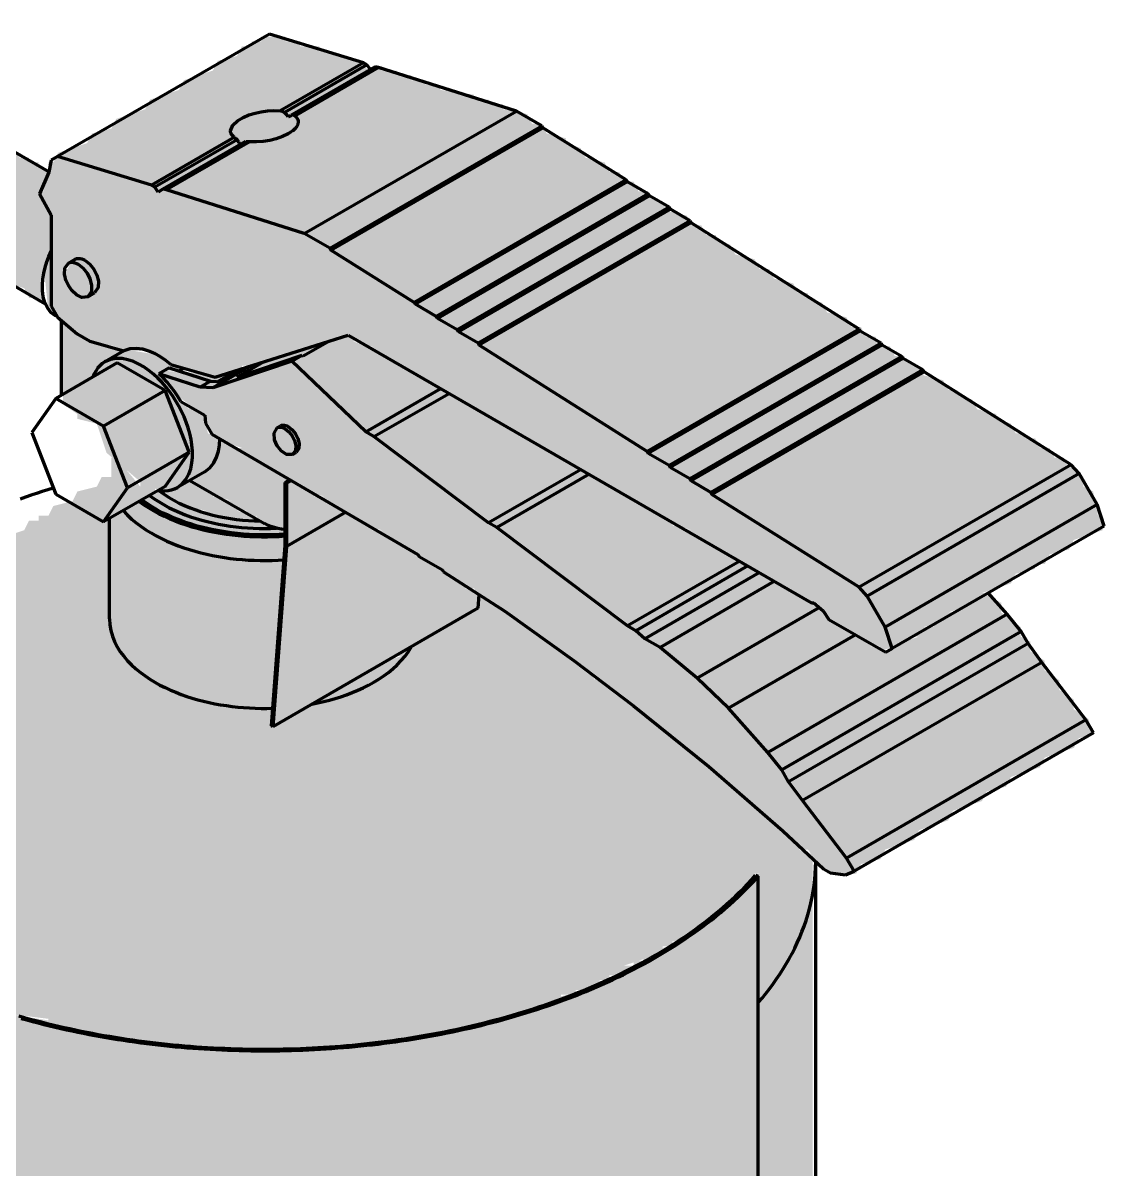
# Model space of a CAD drawing. Header units: millimetres. Extents: x 0 to 420, y 0 to 297.
# Drawn here: x 222.62 to 244.97, y 224.38 to 248.07 of the extents above; entities that cross this region are included whole.
import ezdxf

# ---------------------------------------------------------------- set-up
doc = ezdxf.new("R2010")
doc.units = ezdxf.units.MM
doc.layers.add('01-VISIBLE', color=7, linetype='CONTINUOUS', lineweight=70)
doc.layers.add('13-GRAFICA', color=30, linetype='CONTINUOUS', lineweight=18)

msp = doc.modelspace()

# ---------------------------------------------------------------- hatches: boundary and pattern name
at = {"layer": '13-GRAFICA', "true_color": 0xd6d9de}
h = msp.add_hatch(color=7, dxfattribs=at)
h.dxf.hatch_style = 1
h.paths.add_polyline_path([(212.843, 239.688), (212.843, 247.488), (212.943, 247.488), (212.943, 247.888), (213.043, 247.888), (213.243, 248.488), (213.343, 248.488), (213.743, 248.988), (213.943, 248.988), (213.943, 249.088), (214.143, 249.088), (214.143, 249.188), (214.343, 249.188), (214.343, 249.288), (215.543, 249.288), (215.543, 249.188), (216.143, 249.088), (216.143, 248.988), (216.343, 248.988), (216.443, 248.788), (217.043, 248.588), (217.143, 248.388), (217.743, 248.188), (217.843, 247.988), (218.443, 247.788), (218.543, 247.588), (218.943, 247.488), (219.043, 247.288), (219.643, 247.088), (219.743, 246.888), (220.343, 246.688), (220.443, 246.488), (220.843, 246.388), (220.943, 246.188), (221.543, 245.988), (221.643, 245.788), (222.243, 245.588), (222.343, 245.388), (222.543, 245.388), (222.543, 245.288), (222.743, 245.288), (222.743, 245.188), (222.943, 245.188), (222.943, 245.088), (223.143, 244.988), (222.943, 244.488), (223.043, 244.488), (223.043, 244.288), (223.143, 244.288), (223.143, 244.088), (223.243, 244.088), (223.243, 243.388), (223.143, 243.388), (223.143, 243.088), (223.043, 243.088), (223.043, 242.288), (222.943, 242.288), (222.943, 242.388), (222.743, 242.388), (222.643, 242.588), (222.043, 242.788), (221.943, 242.988), (221.543, 243.088), (221.443, 243.288), (220.843, 243.488), (220.743, 243.688), (220.143, 243.888), (220.043, 244.088), (219.443, 244.288), (219.343, 244.488), (218.943, 244.588), (218.843, 244.788), (218.243, 244.988), (218.143, 245.188), (217.543, 245.388), (217.443, 245.588), (217.043, 245.688), (216.943, 245.888), (216.343, 246.088), (216.243, 246.288), (216.043, 246.288), (216.043, 246.388), (215.843, 246.388), (215.843, 246.488), (215.643, 246.488), (215.543, 246.688), (215.243, 246.788), (215.243, 239.788), (215.143, 239.788), (215.143, 239.588), (215.043, 239.588), (214.943, 239.388), (214.743, 239.388), (214.743, 239.288), (214.443, 239.288), (214.443, 239.188), (213.643, 239.188), (213.643, 239.288), (213.143, 239.388), (213.143, 239.488)])
at = {"layer": '13-GRAFICA', "true_color": 0xb21820}
h = msp.add_hatch(color=7, dxfattribs=at)
h.dxf.hatch_style = 1
h.paths.add_polyline_path([(225.343, 241.188), (225.343, 241.288), (224.943, 241.288), (224.943, 241.388), (224.843, 241.388), (224.843, 241.288), (224.543, 241.288), (224.543, 241.388), (224.143, 241.454), (224.143, 242.988), (224.143, 245.813), (224.443, 245.888), (224.543, 246.088), (225.143, 246.288), (225.243, 246.488), (225.843, 246.688), (225.943, 246.888), (226.543, 247.088), (226.643, 247.288), (227.043, 247.388), (227.143, 247.588), (227.343, 247.588), (227.343, 247.688), (227.543, 247.688), (227.543, 247.788), (228.043, 247.788), (228.043, 247.688), (228.343, 247.688), (228.343, 247.588), (228.743, 247.588), (228.743, 247.488), (229.643, 247.288), (229.743, 247.088), (230.043, 247.188), (230.043, 247.088), (230.343, 247.088), (230.343, 246.988), (230.643, 246.988), (230.643, 246.888), (230.943, 246.888), (230.943, 246.788), (231.243, 246.788), (231.243, 246.688), (231.943, 246.588), (231.943, 246.488), (232.243, 246.488), (232.243, 246.388), (232.543, 246.388), (232.543, 246.288), (233.043, 246.188), (233.143, 245.988), (233.343, 245.988), (233.443, 245.788), (233.843, 245.688), (233.843, 245.588), (234.143, 245.488), (234.243, 245.288), (234.643, 245.188), (234.743, 244.988), (234.943, 244.988), (235.043, 244.788), (235.243, 244.788), (235.343, 244.588), (235.543, 244.588), (235.543, 244.488), (235.843, 244.388), (235.943, 244.188), (236.343, 244.088), (236.443, 243.888), (236.643, 243.888), (236.743, 243.688), (236.943, 243.688), (236.943, 243.588), (237.243, 243.488), (237.343, 243.288), (237.743, 243.188), (237.843, 242.988), (238.043, 242.988), (238.143, 242.788), (238.543, 242.688), (238.643, 242.488), (238.843, 242.488), (238.843, 242.388), (239.143, 242.288), (239.243, 242.088), (239.643, 241.988), (239.743, 241.788), (239.943, 241.788), (240.043, 241.588), (240.243, 241.588), (240.343, 241.388), (240.543, 241.388), (240.643, 241.188), (240.843, 241.188), (240.843, 241.088), (241.143, 240.988), (241.243, 240.788), (241.643, 240.688), (241.743, 240.488), (241.943, 240.488), (241.943, 240.388), (242.243, 240.288), (242.343, 240.088), (242.743, 239.988), (242.743, 239.888), (243.043, 239.788), (243.143, 239.588), (243.343, 239.588), (243.343, 239.488), (243.543, 239.488), (243.643, 239.288), (243.843, 239.288), (243.943, 239.088), (244.143, 239.088), (244.143, 238.988), (244.543, 238.688), (244.543, 238.488), (244.743, 238.388), (244.843, 237.888), (244.943, 237.888), (244.943, 237.588), (244.343, 237.388), (244.243, 237.188), (243.843, 237.088), (243.743, 236.888), (243.543, 236.888), (243.543, 236.788), (243.143, 236.688), (243.043, 236.488), (242.443, 236.288), (242.343, 236.088), (241.743, 235.888), (241.643, 235.688), (241.243, 235.588), (241.143, 235.388), (240.943, 235.388), (240.943, 235.288), (240.343, 235.088), (240.343, 235.188), (239.943, 235.288), (239.843, 235.488), (239.243, 235.688), (239.243, 235.888), (239.143, 235.888), (239.043, 236.088), (238.443, 236.288), (238.343, 236.488), (237.943, 236.588), (237.843, 236.788), (237.243, 236.988), (237.143, 237.188), (236.543, 237.388), (236.443, 237.588), (235.843, 237.788), (235.743, 237.988), (235.343, 238.088), (235.243, 238.288), (234.643, 238.488), (234.543, 238.688), (233.943, 238.888), (233.843, 239.088), (233.443, 239.188), (233.343, 239.388), (232.743, 239.588), (232.643, 239.788), (232.043, 239.988), (231.943, 240.188), (231.343, 240.388), (231.243, 240.588), (230.843, 240.688), (230.743, 240.888), (230.143, 241.088), (230.043, 241.288), (229.843, 241.288), (229.843, 241.388), (229.643, 241.388), (229.643, 241.488), (229.443, 241.488), (229.443, 241.588), (229.043, 241.588), (229.043, 241.488), (228.743, 241.488), (228.743, 241.388), (228.443, 241.388), (228.443, 241.288), (228.143, 241.288), (228.143, 241.188), (227.843, 241.188), (227.843, 241.088), (227.543, 241.088), (227.543, 240.988), (227.143, 240.988), (227.143, 240.888), (226.843, 240.888), (226.843, 240.788), (226.243, 240.788), (226.243, 240.888), (225.943, 240.888), (225.943, 240.988), (225.643, 240.988), (225.643, 241.088)])
h = msp.add_hatch(color=7, dxfattribs=at)
h.dxf.hatch_style = 1
h.paths.add_polyline_path([(223.943, 245.588), (224.043, 245.788), (224.143, 245.813), (224.143, 242.988), (224.043, 242.988), (223.943, 243.188), (223.643, 243.188), (223.643, 243.088), (223.443, 242.988), (223.443, 245.421)])
h = msp.add_hatch(color=7, dxfattribs=at)
h.dxf.hatch_style = 1
h.paths.add_polyline_path([(223.243, 242.088), (223.243, 244.088), (223.143, 244.088), (223.143, 244.288), (223.043, 244.288), (223.043, 244.488), (222.943, 244.488), (222.943, 244.588), (223.043, 244.588), (223.043, 244.888), (223.143, 244.888), (223.143, 245.188), (223.243, 245.188), (223.343, 245.388), (223.443, 245.421), (223.443, 242.988), (223.443, 242.788), (223.443, 241.928)])
at = {"layer": '13-GRAFICA', "true_color": 0xcba23e}
h = msp.add_hatch(color=7, dxfattribs=at)
h.dxf.hatch_style = 1
h.paths.add_polyline_path([(223.043, 243.088), (223.143, 243.088), (223.143, 243.388), (223.243, 243.388), (223.243, 242.088), (223.143, 242.088)])
at = {"layer": '13-GRAFICA', "true_color": 0xd6d9de}
h = msp.add_hatch(color=7, dxfattribs=at)
h.dxf.hatch_style = 1
h.paths.add_polyline_path([(223.743, 242.488), (223.543, 242.588), (223.443, 242.988), (223.543, 242.988), (223.643, 243.188), (223.943, 243.188), (223.943, 243.088), (224.143, 242.988), (224.143, 242.488), (224.043, 242.488), (224.043, 242.388), (223.743, 242.388)])
at = {"layer": '13-GRAFICA', "true_color": 0xb21820}
h = msp.add_hatch(color=7, dxfattribs=at)
h.dxf.hatch_style = 1
h.paths.add_polyline_path([(223.943, 241.488), (223.943, 241.588), (223.743, 241.588), (223.743, 241.688), (223.443, 241.928), (223.443, 242.788), (223.543, 242.788), (223.543, 242.588), (223.643, 242.588), (223.743, 242.388), (224.043, 242.388), (224.143, 242.988), (224.143, 241.454)])
at = {"layer": '13-GRAFICA', "true_color": 0xcba23e}
h = msp.add_hatch(color=7, dxfattribs=at)
h.dxf.hatch_style = 1
h.paths.add_polyline_path([(223.443, 241.888), (223.543, 241.888), (223.543, 241.788), (223.643, 241.788), (223.743, 241.588), (223.943, 241.588), (223.943, 241.488), (224.243, 241.488), (224.243, 241.388), (224.543, 241.388), (224.543, 241.288), (224.843, 241.288), (224.843, 241.388), (224.943, 241.388), (224.943, 241.288), (225.543, 241.188), (225.643, 240.988), (225.943, 240.988), (225.943, 240.888), (225.443, 240.888), (225.443, 240.788), (225.643, 240.688), (225.643, 240.488), (225.743, 240.488), (226.043, 240.088), (226.343, 239.988), (226.443, 239.588), (226.743, 239.488), (226.743, 239.388), (226.943, 239.388), (226.943, 239.288), (227.143, 239.288), (227.243, 239.088), (227.643, 238.988), (227.743, 238.788), (228.143, 238.688), (228.143, 238.588), (228.043, 238.588), (228.043, 237.588), (227.543, 237.688), (227.443, 237.888), (227.243, 237.888), (227.243, 237.988), (227.043, 237.988), (226.943, 238.188), (226.343, 238.388), (226.243, 238.588), (225.943, 238.588), (225.943, 238.488), (225.743, 238.488), (225.743, 238.388), (225.043, 238.488), (225.043, 238.588), (224.343, 239.188), (224.143, 239.788), (223.743, 239.888), (223.743, 239.988), (223.443, 240.188)])
at = {"layer": '13-GRAFICA', "true_color": 0xb21820}
h = msp.add_hatch(color=7, dxfattribs=at)
h.dxf.hatch_style = 1
h.paths.add_polyline_path([(228.443, 241.288), (228.443, 241.388), (228.743, 241.388), (228.743, 241.488), (229.043, 241.488), (229.043, 241.588), (229.443, 241.588), (229.443, 241.488), (230.043, 241.288), (230.143, 241.088), (230.743, 240.888), (230.843, 240.688), (231.243, 240.588), (231.343, 240.388), (231.943, 240.188), (232.043, 239.988), (232.643, 239.788), (232.743, 239.588), (233.343, 239.388), (233.443, 239.188), (233.843, 239.088), (233.943, 238.888), (234.543, 238.688), (234.643, 238.488), (235.243, 238.288), (235.343, 238.088), (235.743, 237.988), (235.843, 237.788), (236.043, 237.788), (236.043, 237.688), (236.443, 237.588), (236.543, 237.388), (237.143, 237.188), (237.243, 236.988), (237.843, 236.788), (237.943, 236.588), (238.343, 236.488), (238.443, 236.288), (239.043, 236.088), (239.043, 235.988), (239.243, 235.888), (239.243, 235.688), (239.843, 235.488), (239.943, 235.288), (240.143, 235.288), (240.143, 235.188), (240.343, 235.188), (240.343, 235.088), (240.543, 235.088), (240.543, 235.188), (241.143, 235.388), (241.243, 235.588), (241.443, 235.588), (241.443, 235.688), (241.643, 235.688), (241.743, 235.888), (241.943, 235.888), (241.943, 235.988), (242.343, 236.088), (242.443, 236.288), (242.643, 236.288), (242.643, 236.188), (242.843, 236.088), (242.843, 235.888), (243.243, 235.588), (243.243, 235.388), (243.443, 235.288), (243.443, 235.088), (243.743, 234.888), (243.743, 234.688), (244.043, 234.488), (244.043, 234.288), (244.343, 234.088), (244.343, 233.888), (244.643, 233.688), (244.743, 233.388), (244.443, 233.288), (244.343, 233.088), (243.743, 232.888), (243.643, 232.688), (243.043, 232.488), (242.943, 232.288), (242.543, 232.188), (242.443, 231.988), (241.843, 231.788), (241.743, 231.588), (241.143, 231.388), (241.043, 231.188), (240.443, 230.988), (240.343, 230.788), (239.943, 230.688), (239.843, 230.488), (239.243, 230.488), (239.243, 230.588), (239.143, 230.588), (238.843, 230.988), (238.643, 230.988), (237.843, 231.888), (237.643, 231.888), (237.143, 232.488), (236.943, 232.488), (236.543, 232.988), (236.343, 232.988), (236.043, 233.388), (235.843, 233.388), (235.543, 233.788), (235.343, 233.788), (235.043, 234.188), (234.843, 234.188), (234.643, 234.488), (234.443, 234.488), (234.443, 234.588), (234.343, 234.588), (234.243, 234.788), (234.043, 234.788), (233.843, 235.088), (233.643, 235.088), (233.543, 235.288), (233.343, 235.288), (233.143, 235.588), (232.943, 235.588), (232.843, 235.788), (232.643, 235.788), (232.543, 235.988), (232.343, 235.988), (232.243, 236.188), (232.043, 236.188), (231.943, 236.388), (231.743, 236.388), (231.643, 236.588), (231.443, 236.588), (231.343, 236.788), (231.143, 236.788), (231.143, 236.888), (230.843, 236.988), (230.743, 237.188), (230.143, 237.388), (230.043, 237.588), (229.643, 237.688), (229.543, 237.888), (228.943, 238.088), (228.843, 238.288), (228.443, 238.388), (228.343, 238.588), (228.343, 239.188), (228.343, 241.288)])
h = msp.add_hatch(color=7, dxfattribs=at)
h.dxf.hatch_style = 1
h.paths.add_polyline_path([(227.843, 241.188), (228.143, 241.188), (228.143, 241.288), (228.343, 241.288), (228.343, 239.188), (228.243, 239.688), (228.043, 239.688), (228.043, 239.788), (227.843, 239.688), (227.843, 241.088)])
h = msp.add_hatch(color=7, dxfattribs=at)
h.dxf.hatch_style = 1
h.paths.add_polyline_path([(227.143, 239.288), (226.543, 239.488), (226.443, 239.788), (226.343, 239.788), (226.343, 239.988), (226.043, 240.088), (226.043, 240.188), (225.643, 240.488), (225.643, 240.688), (225.543, 240.688), (225.443, 240.888), (226.843, 240.788), (226.843, 240.888), (227.543, 240.988), (227.543, 241.088), (227.843, 241.088), (227.843, 239.688), (227.843, 239.288), (227.843, 238.763), (227.743, 238.788), (227.643, 238.988), (227.243, 239.088)])
at = {"layer": '13-GRAFICA', "true_color": 0xd6d9de}
h = msp.add_hatch(color=7, dxfattribs=at)
h.dxf.hatch_style = 1
h.paths.add_polyline_path([(227.943, 239.188), (227.943, 239.288), (227.843, 239.288), (227.843, 239.688), (228.043, 239.788), (228.043, 239.688), (228.243, 239.688), (228.343, 239.188)])
at = {"layer": '13-GRAFICA', "true_color": 0xffffff}
h = msp.add_hatch(color=7, dxfattribs=at)
h.dxf.hatch_style = 1
h.paths.add_polyline_path([(216.143, 185.588), (216.143, 233.088), (216.243, 233.088), (216.243, 234.488), (216.343, 234.488), (216.343, 234.688), (216.443, 234.688), (216.443, 234.888), (216.543, 234.888), (216.543, 235.088), (216.643, 235.088), (216.643, 235.288), (216.743, 235.288), (216.743, 235.488), (216.843, 235.488), (217.043, 236.088), (217.143, 236.088), (218.343, 237.388), (218.543, 237.388), (218.543, 237.488), (218.843, 237.588), (218.943, 237.788), (219.343, 237.888), (219.443, 238.088), (219.643, 238.088), (219.743, 238.288), (219.943, 238.288), (219.943, 238.388), (220.143, 238.388), (220.143, 238.488), (220.343, 238.488), (220.343, 238.588), (220.543, 238.588), (220.543, 238.688), (221.143, 238.788), (221.143, 238.888), (221.643, 238.988), (221.643, 239.088), (222.143, 239.188), (222.143, 239.288), (222.443, 239.288), (222.443, 237.488), (222.043, 237.388), (221.943, 237.188), (221.543, 237.088), (221.443, 236.888), (221.043, 236.788), (220.943, 236.588), (220.543, 236.488), (220.443, 236.288), (220.043, 236.188), (219.943, 235.988), (219.543, 235.888), (219.443, 235.688), (219.243, 235.688), (219.243, 235.588), (219.043, 235.588), (218.943, 235.388), (218.543, 235.288), (218.443, 235.088), (218.043, 234.988), (218.043, 234.888), (217.943, 234.888), (217.743, 234.588), (217.543, 234.588), (217.443, 234.288), (217.043, 233.988), (216.943, 233.488), (216.843, 233.488), (216.843, 233.188), (216.743, 233.188), (216.743, 232.888), (216.643, 232.888), (216.543, 231.888), (216.643, 231.888), (216.643, 231.588), (216.743, 231.588), (216.743, 231.388), (216.943, 231.288), (216.943, 231.088), (217.343, 230.788), (217.343, 230.588), (217.743, 230.288), (217.743, 230.088), (217.843, 230.088), (217.943, 229.888), (218.143, 229.888), (218.343, 229.588), (218.543, 229.588), (218.643, 229.388), (218.843, 229.388), (218.843, 229.288), (218.943, 229.288), (219.043, 229.088), (219.243, 229.088), (219.443, 228.788), (219.643, 228.788), (219.643, 228.688), (219.843, 228.688), (219.843, 228.588), (220.143, 228.588), (220.143, 228.488), (220.343, 228.488), (220.343, 228.388), (220.543, 228.388), (220.543, 228.288), (220.743, 228.288), (220.743, 228.188), (220.943, 228.188), (220.943, 228.088), (221.243, 228.088), (221.243, 227.988), (221.443, 227.988), (221.443, 227.888), (221.643, 227.888), (221.643, 227.788), (222.043, 227.788), (222.043, 227.688), (222.343, 227.688), (222.343, 227.588), (223.543, 227.388), (223.543, 227.288), (223.843, 227.288), (223.843, 227.188), (225.343, 227.088), (225.343, 226.988), (226.243, 226.988), (226.243, 226.888), (229.143, 226.888), (229.143, 226.988), (229.943, 226.988), (229.943, 227.088), (230.543, 227.088), (230.543, 227.188), (231.843, 227.288), (231.843, 227.388), (232.243, 227.388), (232.243, 227.488), (232.543, 227.488), (232.543, 227.588), (232.843, 227.588), (232.843, 227.688), (233.143, 227.688), (233.143, 227.788), (233.443, 227.788), (233.443, 227.888), (234.343, 228.088), (234.343, 228.188), (234.943, 228.388), (235.043, 228.588), (235.243, 228.588), (235.243, 228.688), (235.443, 228.688), (235.443, 228.788), (235.643, 228.788), (235.643, 228.888), (236.243, 229.088), (236.543, 229.488), (236.743, 229.488), (237.243, 230.088), (237.443, 230.088), (237.443, 230.188), (237.843, 230.488), (237.843, 183.088), (237.743, 183.088), (237.343, 182.588), (237.143, 182.588), (236.643, 181.988), (236.443, 181.988), (236.243, 181.688), (236.043, 181.688), (236.043, 181.588), (235.843, 181.588), (235.843, 181.488), (235.643, 181.488), (235.643, 181.388), (235.043, 181.188), (234.943, 180.988), (234.743, 180.988), (234.743, 180.888), (234.543, 180.888), (234.543, 180.788), (234.343, 180.788), (234.343, 180.688), (234.043, 180.688), (234.043, 180.588), (233.743, 180.588), (233.743, 180.488), (233.443, 180.488), (233.443, 180.388), (233.143, 180.388), (233.143, 180.288), (232.743, 180.288), (232.743, 180.188), (232.443, 180.188), (232.443, 180.088), (232.143, 180.088), (232.143, 179.988), (231.743, 179.988), (231.743, 179.888), (231.143, 179.888), (231.143, 179.788), (230.543, 179.788), (230.543, 179.688), (229.843, 179.688), (229.843, 179.588), (226.343, 179.488), (226.343, 179.588), (225.443, 179.588), (225.443, 179.688), (223.943, 179.788), (223.943, 179.888), (223.143, 179.988), (223.143, 180.088), (222.843, 180.088), (222.843, 180.188), (221.643, 180.388), (221.643, 180.488), (221.443, 180.488), (221.443, 180.588), (221.243, 180.588), (221.243, 180.688), (220.943, 180.688), (220.943, 180.788), (220.743, 180.788), (220.743, 180.888), (220.543, 180.888), (220.543, 180.988), (220.343, 180.988), (220.343, 181.088), (220.143, 181.088), (220.143, 181.188), (219.943, 181.188), (219.943, 181.288), (219.443, 181.388), (219.243, 181.688), (219.043, 181.688), (219.043, 181.788), (218.743, 181.888), (218.543, 182.188), (218.343, 182.188), (218.143, 182.488), (217.943, 182.488), (217.943, 182.588), (217.643, 182.788), (217.643, 182.988), (217.243, 183.288), (217.243, 183.488), (216.843, 183.788), (216.843, 183.988), (216.643, 184.088), (216.643, 184.388), (216.543, 184.388), (216.543, 184.688), (216.443, 184.688), (216.443, 184.988), (216.343, 184.988), (216.343, 185.288), (216.243, 185.288), (216.243, 185.588)])
at = {"layer": '13-GRAFICA', "true_color": 0xb21820}
h = msp.add_hatch(color=7, dxfattribs=at)
h.dxf.hatch_style = 1
h.paths.add_polyline_path([(228.143, 238.588), (228.143, 238.688), (227.843, 238.763), (227.843, 239.288), (227.943, 239.288), (227.943, 239.188), (228.343, 239.188), (228.343, 238.588)])
h = msp.add_hatch(color=7, dxfattribs=at)
h.dxf.hatch_style = 1
h.paths.add_polyline_path([(222.043, 172.288), (222.443, 172.288), (222.443, 172.188), (223.343, 171.988), (223.343, 179.488), (223.243, 179.488), (223.243, 179.588), (222.543, 179.688), (222.543, 179.788), (222.243, 179.788), (222.243, 179.888), (221.943, 179.888), (221.943, 179.988), (221.243, 180.088), (221.243, 180.188), (221.043, 180.188), (221.043, 180.288), (220.843, 180.288), (220.843, 180.388), (220.643, 180.388), (220.643, 180.488), (220.443, 180.488), (220.443, 180.588), (220.243, 180.588), (220.243, 180.688), (220.043, 180.688), (220.043, 180.788), (219.543, 180.888), (219.543, 180.988), (219.243, 181.088), (219.043, 181.388), (218.843, 181.388), (218.743, 181.588), (218.543, 181.588), (218.443, 181.788), (218.243, 181.788), (218.243, 181.888), (217.543, 182.488), (217.543, 182.688), (216.943, 183.188), (216.943, 179.188), (216.843, 179.188), (216.843, 179.388), (216.743, 179.388), (216.743, 183.788), (216.643, 183.788), (216.643, 184.088), (216.843, 183.988), (216.843, 183.788), (217.243, 183.488), (217.243, 183.288), (217.643, 182.988), (217.643, 182.788), (217.743, 182.788), (217.943, 182.488), (218.143, 182.488), (218.343, 182.188), (218.543, 182.188), (218.743, 181.888), (218.943, 181.888), (219.043, 181.688), (219.243, 181.688), (219.243, 181.588), (219.343, 181.588), (219.443, 181.388), (219.643, 181.388), (219.643, 181.288), (219.943, 181.288), (219.943, 181.188), (220.143, 181.188), (220.143, 181.088), (220.343, 181.088), (220.343, 180.988), (220.543, 180.988), (220.543, 180.888), (220.743, 180.888), (220.743, 180.788), (220.943, 180.788), (220.943, 180.688), (221.243, 180.688), (221.243, 180.588), (221.443, 180.588), (221.443, 180.488), (221.643, 180.488), (221.643, 180.388), (222.843, 180.188), (222.843, 180.088), (223.543, 179.988), (223.543, 179.888), (223.943, 179.888), (223.943, 179.788), (225.443, 179.688), (225.443, 179.588), (226.343, 179.588), (226.343, 179.488), (229.843, 179.588), (229.843, 179.688), (230.543, 179.688), (230.543, 179.788), (231.743, 179.888), (231.743, 179.988), (232.143, 179.988), (232.143, 180.088), (232.443, 180.088), (232.443, 180.188), (232.743, 180.188), (232.743, 180.288), (233.143, 180.288), (233.143, 180.388), (233.443, 180.388), (233.443, 180.488), (234.343, 180.688), (234.343, 180.788), (234.943, 180.988), (235.043, 181.188), (235.243, 181.188), (235.243, 181.288), (235.443, 181.288), (235.443, 181.388), (235.643, 181.388), (235.643, 181.488), (236.243, 181.688), (236.443, 181.988), (236.643, 181.988), (237.143, 182.588), (237.343, 182.588), (237.343, 182.688), (237.843, 183.088), (237.843, 230.488), (237.743, 230.488), (237.443, 230.088), (237.243, 230.088), (236.743, 229.488), (236.543, 229.488), (236.243, 229.088), (236.043, 229.088), (236.043, 228.988), (235.843, 228.988), (235.843, 228.888), (235.643, 228.888), (235.643, 228.788), (235.043, 228.588), (234.943, 228.388), (234.743, 228.388), (234.743, 228.288), (234.543, 228.288), (234.543, 228.188), (234.343, 228.188), (234.343, 228.088), (234.043, 228.088), (234.043, 227.988), (233.743, 227.988), (233.743, 227.888), (233.443, 227.888), (233.443, 227.788), (233.143, 227.788), (233.143, 227.688), (232.843, 227.688), (232.843, 227.588), (232.543, 227.588), (232.543, 227.488), (232.243, 227.488), (232.243, 227.388), (231.843, 227.388), (231.843, 227.288), (230.543, 227.188), (230.543, 227.088), (229.943, 227.088), (229.943, 226.988), (229.143, 226.988), (229.143, 226.888), (226.243, 226.888), (226.243, 226.988), (225.343, 226.988), (225.343, 227.088), (223.843, 227.188), (223.843, 227.288), (223.543, 227.288), (223.543, 227.388), (223.143, 227.388), (223.143, 227.488), (222.343, 227.588), (222.343, 227.688), (222.043, 227.688), (222.043, 227.788), (221.643, 227.788), (221.643, 227.888), (221.443, 227.888), (221.443, 227.988), (221.243, 227.988), (221.243, 228.088), (220.943, 228.088), (220.943, 228.188), (220.743, 228.188), (220.743, 228.288), (220.543, 228.288), (220.543, 228.388), (220.343, 228.388), (220.343, 228.488), (220.143, 228.488), (220.143, 228.588), (219.843, 228.588), (219.843, 228.688), (219.443, 228.788), (219.443, 228.888), (219.343, 228.888), (219.243, 229.088), (219.043, 229.088), (218.843, 229.388), (218.643, 229.388), (218.643, 229.488), (218.343, 229.588), (218.143, 229.888), (217.943, 229.888), (217.943, 229.988), (217.743, 230.088), (217.743, 230.288), (217.343, 230.588), (217.343, 230.788), (217.243, 230.788), (217.243, 230.888), (216.943, 231.088), (216.943, 231.288), (216.743, 231.388), (216.643, 231.888), (216.543, 231.888), (216.543, 232.488), (216.643, 232.488), (216.643, 232.888), (216.743, 232.888), (216.943, 233.788), (217.043, 233.788), (217.043, 233.988), (217.443, 234.288), (217.443, 234.488), (217.743, 234.588), (218.043, 234.988), (218.443, 235.088), (218.543, 235.288), (218.943, 235.388), (219.043, 235.588), (219.443, 235.688), (219.543, 235.888), (219.943, 235.988), (220.043, 236.188), (220.443, 236.288), (220.543, 236.488), (220.943, 236.588), (221.043, 236.788), (221.443, 236.888), (221.543, 237.088), (221.943, 237.188), (222.043, 237.388), (222.643, 237.588), (222.743, 237.788), (222.943, 237.788), (222.943, 237.888), (223.143, 237.888), (223.243, 238.088), (223.643, 238.188), (223.743, 238.388), (224.143, 238.488), (224.243, 238.688), (224.443, 238.688), (224.443, 239.088), (224.543, 239.088), (225.043, 238.488), (225.343, 238.488), (225.343, 238.388), (225.743, 238.288), (225.843, 238.088), (226.143, 238.088), (226.143, 237.988), (226.443, 237.988), (226.443, 237.888), (226.943, 237.888), (226.943, 237.788), (227.543, 237.788), (227.543, 237.688), (228.043, 237.588), (227.743, 233.488), (227.843, 233.488), (227.943, 233.688), (228.343, 233.788), (228.443, 233.988), (229.043, 234.188), (229.143, 234.388), (229.743, 234.588), (229.843, 234.788), (230.443, 234.988), (230.543, 235.188), (230.943, 235.288), (231.043, 235.488), (231.643, 235.688), (231.743, 235.888), (232.043, 235.988), (232.043, 236.188), (232.243, 236.188), (232.343, 235.988), (232.543, 235.988), (232.643, 235.788), (232.843, 235.788), (232.943, 235.588), (233.143, 235.588), (233.343, 235.288), (233.543, 235.288), (233.643, 235.088), (233.843, 235.088), (234.043, 234.788), (234.243, 234.788), (234.443, 234.488), (234.643, 234.488), (234.843, 234.188), (235.043, 234.188), (235.343, 233.788), (235.543, 233.788), (235.843, 233.388), (236.043, 233.388), (236.343, 232.988), (236.543, 232.988), (236.943, 232.488), (237.143, 232.488), (237.643, 231.888), (237.843, 231.888), (238.643, 230.988), (238.943, 230.888), (238.943, 180.788), (238.843, 180.788), (238.843, 180.488), (238.743, 180.488), (238.743, 180.188), (238.643, 180.188), (238.643, 179.888), (238.543, 179.888), (238.443, 179.388), (238.243, 179.288), (238.243, 179.088), (238.043, 178.988), (238.043, 178.788), (237.843, 178.688), (237.843, 178.488), (237.643, 178.388), (237.643, 178.188), (237.443, 178.088), (237.443, 177.888), (237.243, 177.788), (237.243, 177.588), (237.043, 177.488), (237.043, 177.288), (236.843, 177.188), (236.843, 176.988), (236.743, 176.988), (236.643, 176.688), (236.443, 176.588), (236.443, 176.388), (236.343, 176.388), (236.343, 176.188), (236.243, 176.188), (236.243, 175.988), (236.143, 175.988), (236.143, 175.788), (236.043, 175.788), (236.043, 175.588), (235.943, 175.588), (235.943, 175.388), (235.843, 175.388), (235.843, 175.088), (235.743, 175.088), (235.743, 174.888), (235.643, 174.888), (235.443, 174.288), (235.343, 174.288), (235.343, 180.288), (235.043, 180.188), (235.043, 180.088), (234.743, 180.088), (234.743, 179.988), (234.543, 179.988), (234.543, 179.888), (234.343, 179.888), (234.343, 179.788), (234.043, 179.788), (234.043, 179.688), (233.843, 179.688), (233.843, 179.588), (233.643, 179.588), (233.643, 179.488), (233.343, 179.488), (233.343, 179.388), (233.043, 179.388), (233.043, 179.288), (232.643, 179.288), (232.643, 179.188), (232.243, 179.188), (232.243, 179.088), (231.843, 179.088), (231.843, 178.988), (231.443, 178.988), (231.443, 178.888), (230.943, 178.888), (230.943, 178.788), (230.143, 178.788), (230.143, 178.688), (229.343, 178.688), (229.343, 178.588), (225.843, 178.588), (225.843, 178.688), (225.043, 178.688), (225.043, 178.788), (224.243, 178.788), (224.243, 178.888), (224.043, 178.788), (224.043, 172.288), (225.343, 172.188), (225.343, 172.088), (226.143, 172.088), (226.143, 171.988), (229.143, 171.988), (229.143, 172.088), (230.743, 172.188), (230.743, 172.288), (231.343, 172.288), (231.343, 172.388), (232.543, 172.588), (232.543, 172.688), (233.243, 172.788), (233.243, 172.888), (233.543, 172.888), (233.543, 172.988), (233.743, 172.988), (233.743, 173.088), (234.043, 173.088), (234.043, 173.188), (234.243, 173.188), (234.243, 173.288), (234.443, 173.288), (234.443, 173.388), (234.943, 173.488), (234.943, 173.388), (234.743, 173.288), (234.743, 173.088), (234.543, 172.988), (234.543, 172.788), (234.343, 172.688), (234.343, 172.488), (234.243, 172.488), (233.843, 171.988), (233.643, 171.988), (233.543, 171.788), (233.343, 171.788), (233.243, 171.588), (233.043, 171.588), (232.943, 171.388), (232.243, 171.288), (232.243, 171.188), (231.943, 171.188), (231.943, 171.088), (231.543, 171.088), (231.543, 170.988), (230.843, 170.888), (230.843, 170.788), (230.143, 170.688), (230.143, 170.588), (229.443, 170.488), (229.443, 170.388), (228.343, 170.388), (228.343, 170.488), (227.443, 170.488), (227.443, 170.588), (224.543, 170.788), (224.543, 170.888), (223.643, 171.088), (223.643, 171.188), (223.443, 171.188), (223.443, 171.288), (223.143, 171.288), (223.143, 171.388), (222.943, 171.388), (222.943, 171.488), (222.643, 171.488), (222.643, 171.588), (222.443, 171.588), (222.443, 171.688), (221.943, 171.788), (221.443, 172.488), (222.043, 172.388)])
at = {"layer": '13-GRAFICA', "true_color": 0xcba23e}
h = msp.add_hatch(color=7, dxfattribs=at)
h.dxf.hatch_style = 1
h.paths.add_polyline_path([(226.943, 237.788), (226.943, 237.888), (226.443, 237.888), (226.443, 237.988), (225.843, 238.088), (225.843, 238.188), (225.543, 238.288), (225.543, 238.388), (225.743, 238.388), (225.743, 238.488), (225.943, 238.488), (225.943, 238.588), (226.243, 238.588), (226.343, 238.388), (226.543, 238.388), (226.543, 238.288), (226.943, 238.188), (227.043, 237.988), (227.443, 237.888), (227.443, 237.788)])
at = {"layer": '13-GRAFICA', "true_color": 0xc81e2d}
h = msp.add_hatch(color=7, dxfattribs=at)
h.dxf.hatch_style = 1
h.paths.add_polyline_path([(227.743, 233.488), (227.743, 234.088), (227.843, 234.088), (227.843, 235.388), (227.943, 235.388), (227.943, 236.688), (228.043, 236.688), (228.043, 238.588), (228.343, 238.588), (228.443, 238.388), (228.643, 238.388), (228.643, 238.288), (228.843, 238.288), (228.943, 238.088), (229.543, 237.888), (229.643, 237.688), (229.843, 237.688), (229.843, 237.588), (230.043, 237.588), (230.143, 237.388), (230.743, 237.188), (230.843, 236.988), (231.043, 236.988), (231.143, 236.788), (231.343, 236.788), (231.443, 236.588), (231.643, 236.588), (231.743, 236.388), (232.043, 236.288), (232.043, 235.988), (231.943, 235.988), (231.943, 235.888), (231.743, 235.888), (231.643, 235.688), (231.043, 235.488), (230.943, 235.288), (230.543, 235.188), (230.443, 234.988), (230.243, 234.988), (230.243, 234.888), (229.843, 234.788), (229.743, 234.588), (229.143, 234.388), (229.043, 234.188), (228.443, 233.988), (228.343, 233.788), (227.943, 233.688), (227.843, 233.488)])

# ---------------------------------------------------------------- linework, layer by layer
at = {"layer": '01-VISIBLE'}
for p, q in [((223.154, 244.992), (216.328, 248.933)), ((227.716, 247.841), (223.332, 245.31)), ((229.655, 247.247), (227.716, 247.841)), ((229.655, 247.247), (227.936, 246.255)), ((229.727, 247.206), (228.025, 246.223)), ((229.895, 247.164), (228.189, 246.179)), ((229.967, 247.15), (228.241, 246.153)), ((229.727, 247.206), (229.655, 247.247)), ((229.799, 247.108), (229.727, 247.206)), ((229.967, 247.15), (229.895, 247.164)), ((232.817, 246.251), (229.967, 247.15)), ((223.081, 242.262), (215.128, 246.855)), ((228.433, 243.72), (232.817, 246.251)), ((233.343, 245.947), (232.817, 246.251)), ((228.959, 243.416), (233.343, 245.947)), ((228.983, 243.375), (233.367, 245.906)), ((233.367, 245.906), (233.343, 245.947)), ((235.091, 244.827), (233.367, 245.906)), ((226.989, 245.708), (225.271, 244.716)), ((227.045, 245.657), (225.343, 244.674)), ((227.218, 245.618), (225.511, 244.633)), ((227.31, 245.616), (225.583, 244.619)), ((223.2, 245.234), (223.152, 244.986)), ((223.332, 245.31), (223.2, 245.234)), ((225.271, 244.716), (223.332, 245.31)), ((223.152, 244.986), (222.96, 244.543)), ((225.343, 244.674), (225.271, 244.716)), ((235.091, 244.827), (230.707, 242.296)), ((235.115, 244.787), (230.731, 242.256)), ((235.115, 244.787), (235.091, 244.827)), ((235.546, 244.538), (235.115, 244.787)), ((222.96, 244.543), (223.2, 244.1)), ((225.415, 244.577), (225.343, 244.674)), ((225.511, 244.633), (225.415, 244.577)), ((225.583, 244.619), (225.511, 244.633)), ((228.433, 243.72), (225.583, 244.619)), ((235.546, 244.538), (231.162, 242.007)), ((235.57, 244.496), (231.186, 241.965)), ((235.57, 244.496), (235.546, 244.538)), ((235.978, 244.261), (235.57, 244.496)), ((235.978, 244.261), (231.594, 241.73)), ((236.002, 244.22), (235.978, 244.261)), ((223.2, 244.1), (223.2, 242.221)), ((236.002, 244.22), (231.618, 241.689)), ((236.409, 243.984), (236.002, 244.22)), ((236.409, 243.984), (232.025, 241.453)), ((236.433, 243.943), (232.049, 241.412)), ((236.433, 243.943), (236.409, 243.984)), ((239.905, 241.744), (236.433, 243.943)), ((228.959, 243.416), (228.433, 243.72)), ((228.983, 243.375), (228.959, 243.416)), ((230.707, 242.296), (228.983, 243.375)), ((223.556, 243.105), (223.698, 243.187)), ((223.956, 242.413), (224.098, 242.494)), ((223.2, 242.221), (223.332, 241.991)), ((230.731, 242.256), (230.707, 242.296)), ((231.162, 242.007), (230.731, 242.256)), ((223.334, 241.99), (223.289, 242.016)), ((223.332, 241.991), (223.739, 241.647)), ((223.413, 240.379), (223.413, 241.923)), ((231.186, 241.965), (231.162, 242.007)), ((231.594, 241.73), (231.186, 241.965)), ((223.739, 241.647), (224.002, 241.495)), ((231.618, 241.689), (231.594, 241.73)), ((232.025, 241.453), (231.618, 241.689)), ((239.905, 241.744), (235.521, 239.213)), ((239.929, 241.702), (235.545, 239.171)), ((239.929, 241.702), (239.905, 241.744)), ((240.36, 241.453), (239.929, 241.702)), ((224.002, 241.495), (224.703, 241.293)), ((226.589, 240.748), (229.342, 241.619)), ((228.955, 241.497), (228.41, 241.182)), ((229.342, 241.619), (238.921, 236.089)), ((232.049, 241.412), (232.025, 241.453)), ((235.521, 239.213), (232.049, 241.412)), ((240.36, 241.453), (235.976, 238.922)), ((240.384, 241.412), (236, 238.881)), ((240.384, 241.412), (240.36, 241.453)), ((240.79, 241.177), (240.384, 241.412)), ((224.7, 241.293), (224.311, 241.069)), ((227.044, 240.75), (228.386, 241.204)), ((228.174, 241.082), (228.386, 241.204)), ((228.386, 241.204), (228.41, 241.182)), ((240.79, 241.177), (236.406, 238.646)), ((240.814, 241.136), (240.79, 241.177)), ((224.566, 241.045), (223.294, 240.311)), ((225.556, 240.474), (224.566, 241.045)), ((225.637, 240.941), (225.425, 240.819)), ((225.637, 240.941), (226.494, 240.665)), ((225.673, 241.013), (226.589, 240.748)), ((225.94, 240.935), (225.838, 240.876)), ((228.174, 241.082), (226.545, 240.53)), ((227.327, 240.982), (226.545, 240.53)), ((226.669, 240.657), (227.116, 240.915)), ((227.285, 240.968), (226.74, 240.653)), ((227.044, 240.75), (227.59, 241.065)), ((229.706, 239.618), (228.174, 241.082)), ((240.814, 241.136), (236.43, 238.605)), ((241.222, 240.901), (240.814, 241.136)), ((226.282, 240.543), (225.425, 240.819)), ((226.639, 240.658), (227.044, 240.892)), ((226.65, 240.658), (227.07, 240.9)), ((226.659, 240.657), (227.09, 240.907)), ((226.665, 240.657), (227.106, 240.911)), ((241.222, 240.901), (236.838, 238.369)), ((241.246, 240.859), (236.862, 238.328)), ((241.246, 240.859), (241.222, 240.901)), ((244.288, 238.938), (241.246, 240.859)), ((225.556, 240.474), (224.284, 239.739)), ((226.051, 239.198), (225.556, 240.474)), ((226.494, 240.665), (226.282, 240.543)), ((226.545, 240.53), (226.282, 240.543)), ((226.494, 240.665), (226.74, 240.653)), ((229.706, 239.618), (231.257, 240.514)), ((223.294, 240.311), (222.799, 239.606)), ((224.284, 239.739), (223.294, 240.311)), ((225.878, 240.25), (226.378, 239.962)), ((229.874, 239.521), (231.425, 240.416)), ((224.779, 238.463), (224.284, 239.739)), ((226.378, 239.962), (226.389, 239.803)), ((226.389, 239.803), (226.521, 239.575)), ((227.871, 239.704), (227.942, 239.745)), ((222.799, 239.606), (223.294, 238.331)), ((226.521, 239.575), (230.783, 237.087)), ((229.874, 239.521), (229.706, 239.618)), ((232.244, 237.737), (229.874, 239.521)), ((226.051, 239.198), (224.779, 238.463)), ((225.556, 238.494), (226.051, 239.198)), ((228.191, 239.15), (228.262, 239.191)), ((235.545, 239.171), (235.521, 239.213)), ((235.976, 238.922), (235.545, 239.171)), ((226.377, 238.797), (225.811, 238.471)), ((234.155, 238.841), (232.244, 237.737)), ((236, 238.881), (235.976, 238.922)), ((236.406, 238.646), (236, 238.881)), ((244.288, 238.938), (239.904, 236.407)), ((244.455, 238.758), (244.288, 238.938)), ((226.066, 238.618), (227.607, 237.729)), ((228.036, 238.575), (228.135, 238.633)), ((228.036, 238.575), (228.064, 238.559)), ((228.036, 237.269), (228.036, 238.575)), ((228.064, 238.559), (228.163, 238.616)), ((228.064, 238.559), (228.064, 237.251)), ((234.323, 238.743), (232.412, 237.64)), ((236.43, 238.605), (236.406, 238.646)), ((236.838, 238.369), (236.43, 238.605)), ((244.455, 238.758), (240.07, 236.227)), ((244.826, 238.116), (244.455, 238.758)), ((223.294, 238.331), (224.284, 237.759)), ((225.556, 238.494), (224.284, 237.759)), ((224.284, 237.759), (224.779, 238.463)), ((236.862, 238.328), (236.838, 238.369)), ((239.904, 236.407), (236.862, 238.328)), ((244.826, 238.116), (240.442, 235.584)), ((244.969, 237.672), (244.826, 238.116)), ((229.29, 237.959), (228.064, 237.251)), ((224.407, 235.753), (224.407, 237.83)), ((232.412, 237.64), (232.244, 237.737)), ((235.118, 235.608), (232.412, 237.64)), ((244.969, 237.672), (240.585, 235.141)), ((227.753, 233.546), (228.036, 237.269)), ((228.064, 237.251), (227.781, 233.527)), ((230.783, 237.087), (230.807, 237.045)), ((230.807, 237.045), (231.287, 236.768)), ((237.436, 236.946), (235.118, 235.608)), ((231.287, 236.768), (231.311, 236.727)), ((231.311, 236.727), (232.579, 235.911)), ((237.604, 236.849), (235.286, 235.511)), ((237.843, 236.711), (235.477, 235.345)), ((238.154, 236.532), (235.788, 235.166)), ((232.045, 236.255), (232.023, 235.976)), ((240.07, 236.227), (239.904, 236.407)), ((240.442, 235.584), (240.07, 236.227)), ((242.965, 235.852), (242.575, 236.29)), ((232.023, 235.976), (227.781, 233.527)), ((239.084, 235.989), (236.555, 234.529)), ((238.921, 236.089), (238.969, 236.089)), ((238.969, 236.089), (239.161, 235.922)), ((232.579, 235.911), (234.016, 234.889)), ((242.965, 235.852), (238.016, 232.994)), ((239.161, 235.922), (239.28, 235.743)), ((239.28, 235.743), (240.454, 235.065)), ((243.252, 235.492), (242.965, 235.852)), ((235.286, 235.511), (235.118, 235.608)), ((235.477, 235.345), (235.286, 235.511)), ((243.252, 235.492), (238.303, 232.634)), ((240.585, 235.141), (240.442, 235.584)), ((243.397, 235.244), (243.252, 235.492)), ((235.788, 235.166), (235.477, 235.345)), ((239.83, 235.425), (237.201, 233.907)), ((243.397, 235.244), (238.447, 232.386)), ((243.684, 234.856), (243.397, 235.244)), ((236.555, 234.529), (235.788, 235.166)), ((240.454, 235.065), (240.585, 235.141)), ((234.016, 234.889), (235.238, 233.961)), ((243.684, 234.856), (238.734, 231.998)), ((244.595, 233.667), (243.684, 234.856)), ((237.201, 233.907), (236.555, 234.529)), ((235.238, 233.961), (236.795, 232.703)), ((238.016, 232.994), (237.201, 233.907)), ((244.595, 233.667), (239.645, 230.81)), ((244.75, 233.398), (244.595, 233.667)), ((227.781, 233.527), (227.753, 233.546)), ((244.75, 233.398), (239.8, 230.54)), ((238.303, 232.634), (238.016, 232.994)), ((236.795, 232.703), (238.327, 231.376)), ((238.447, 232.386), (238.303, 232.634)), ((238.734, 231.998), (238.447, 232.386)), ((239.645, 230.81), (238.734, 231.998)), ((238.327, 231.376), (239.165, 230.588)), ((239.007, 181.499), (239.007, 230.737)), ((239.8, 230.54), (239.645, 230.81)), ((239.165, 230.588), (239.31, 230.505)), ((239.31, 230.505), (239.621, 230.464)), ((239.621, 230.464), (239.8, 230.54)), ((237.764, 230.456), (237.818, 230.44)), ((237.818, 183.09), (237.818, 230.44))]:
    msp.add_line(p, q, dxfattribs=at)
for points in [[(226.907, 245.843), (226.957, 245.962), (227.054, 246.05), (227.167, 246.118), (227.288, 246.169), (227.414, 246.208), (227.542, 246.236), (227.673, 246.254), (227.805, 246.26), (227.936, 246.255)], [(228.025, 246.223), (228.01, 246.229), (227.996, 246.235), (227.981, 246.24), (227.966, 246.245), (227.951, 246.25), (227.936, 246.255)], [(228.025, 246.223), (228.038, 246.208), (228.051, 246.192), (228.064, 246.177), (228.077, 246.161), (228.09, 246.145), (228.102, 246.129)], [(228.102, 246.129), (228.116, 246.137), (228.131, 246.145), (228.145, 246.154), (228.16, 246.162), (228.174, 246.17), (228.189, 246.179)], [(228.189, 246.179), (228.198, 246.175), (228.207, 246.171), (228.215, 246.167), (228.224, 246.163), (228.232, 246.158), (228.241, 246.153)], [(228.241, 246.153), (228.259, 246.137), (228.275, 246.119), (228.288, 246.099), (228.298, 246.077), (228.305, 246.053), (228.307, 246.029)], [(228.307, 246.029), (228.297, 245.975), (228.271, 245.925), (228.235, 245.882), (228.194, 245.844), (228.149, 245.811), (228.102, 245.781)], [(226.989, 245.708), (226.968, 245.725), (226.948, 245.744), (226.931, 245.765), (226.918, 245.789), (226.91, 245.815), (226.907, 245.843)], [(226.989, 245.708), (226.998, 245.699), (227.007, 245.69), (227.016, 245.682), (227.026, 245.673), (227.035, 245.665), (227.045, 245.657)], [(227.112, 245.557), (227.1, 245.573), (227.089, 245.59), (227.077, 245.606), (227.066, 245.623), (227.056, 245.64), (227.045, 245.657)], [(228.102, 245.781), (227.979, 245.722), (227.85, 245.676), (227.718, 245.644), (227.583, 245.622), (227.446, 245.613), (227.31, 245.616)], [(227.31, 245.616), (227.294, 245.616), (227.279, 245.616), (227.264, 245.616), (227.248, 245.616), (227.233, 245.617), (227.218, 245.618)], [(223.289, 242.016), (223.193, 242.09), (223.12, 242.186), (223.068, 242.296), (223.036, 242.414), (223.021, 242.534), (223.019, 242.656), (223.028, 242.777), (223.047, 242.897), (223.074, 243.016), (223.11, 243.132), (223.152, 243.246), (223.2, 243.358)], [(223.956, 242.413), (223.834, 242.4), (223.721, 242.455), (223.629, 242.541), (223.556, 242.643), (223.503, 242.758), (223.475, 242.881), (223.484, 243.006), (223.556, 243.105)], [(223.556, 243.105), (223.588, 243.119), (223.623, 243.124), (223.658, 243.122), (223.692, 243.114), (223.725, 243.102), (223.756, 243.086)], [(223.698, 243.187), (223.73, 243.2), (223.764, 243.206), (223.799, 243.204), (223.834, 243.196), (223.866, 243.183), (223.898, 243.167)], [(223.756, 243.086), (223.86, 243.003), (223.942, 242.898), (224.002, 242.78), (224.035, 242.651), (224.03, 242.519), (223.956, 242.413)], [(223.898, 243.167), (224.001, 243.085), (224.083, 242.98), (224.143, 242.861), (224.177, 242.733), (224.171, 242.601), (224.098, 242.494)], [(225.673, 241.013), (225.57, 241.096), (225.46, 241.171), (225.344, 241.237), (225.222, 241.29), (225.094, 241.326), (224.962, 241.343), (224.829, 241.333), (224.703, 241.293)], [(224.311, 241.069), (224.255, 241.031), (224.203, 240.985), (224.158, 240.934), (224.12, 240.877), (224.087, 240.817), (224.061, 240.753)], [(225.811, 238.471), (225.909, 238.544), (225.987, 238.637), (226.045, 238.744), (226.085, 238.859), (226.11, 238.979), (226.121, 239.1), (226.121, 239.222), (226.111, 239.344), (226.092, 239.465), (226.066, 239.584), (226.033, 239.701), (225.993, 239.817), (225.948, 239.93), (225.897, 240.041), (225.841, 240.15), (225.78, 240.255), (225.714, 240.358), (225.644, 240.457), (225.568, 240.553), (225.488, 240.645), (225.403, 240.732), (225.312, 240.815), (225.217, 240.891), (225.117, 240.961), (225.011, 241.022), (224.901, 241.073), (224.785, 241.112), (224.665, 241.135), (224.543, 241.138), (224.423, 241.117), (224.311, 241.069)], [(225.878, 240.25), (225.815, 240.354), (225.746, 240.454), (225.673, 240.552), (225.595, 240.645), (225.512, 240.734), (225.425, 240.819)], [(227.942, 239.745), (227.968, 239.755), (227.996, 239.76), (228.023, 239.758), (228.051, 239.752), (228.077, 239.742), (228.102, 239.729)], [(228.102, 239.729), (228.185, 239.663), (228.25, 239.579), (228.298, 239.484), (228.325, 239.381), (228.321, 239.276), (228.262, 239.191)], [(228.191, 239.15), (228.062, 239.15), (227.952, 239.228), (227.871, 239.334), (227.819, 239.458), (227.807, 239.591), (227.871, 239.704)], [(227.871, 239.704), (227.897, 239.715), (227.925, 239.719), (227.953, 239.717), (227.98, 239.711), (228.006, 239.701), (228.031, 239.688)], [(228.031, 239.688), (228.114, 239.622), (228.18, 239.538), (228.228, 239.443), (228.255, 239.341), (228.25, 239.235), (228.191, 239.15)], [(226.377, 238.797), (226.481, 238.876), (226.562, 238.978), (226.621, 239.094), (226.659, 239.219), (226.681, 239.348), (226.688, 239.478)], [(223.244, 238.458), (223.129, 238.423), (223.014, 238.386), (222.899, 238.349), (222.785, 238.31), (222.671, 238.271), (222.557, 238.23)], [(225.231, 238.306), (225.329, 238.236), (225.429, 238.171), (225.533, 238.11), (225.639, 238.053), (225.747, 238.001), (225.857, 237.953), (225.969, 237.908), (226.081, 237.867), (226.196, 237.83), (226.311, 237.796), (226.427, 237.765), (226.544, 237.738), (226.662, 237.714), (226.78, 237.692), (226.898, 237.674), (227.018, 237.659), (227.137, 237.646), (227.257, 237.637), (227.377, 237.63), (227.497, 237.626), (227.617, 237.625), (227.737, 237.626), (227.857, 237.631)], [(225.413, 238.411), (225.481, 238.403), (225.549, 238.401), (225.618, 238.406), (225.685, 238.419), (225.75, 238.441), (225.811, 238.471)], [(225.422, 238.41), (225.522, 238.336), (225.626, 238.269), (225.734, 238.207), (225.844, 238.149), (225.956, 238.097), (226.071, 238.049), (226.187, 238.006), (226.304, 237.967), (226.423, 237.931), (226.543, 237.9), (226.664, 237.872), (226.786, 237.848), (226.908, 237.827), (227.031, 237.81), (227.154, 237.797), (227.278, 237.786), (227.402, 237.779), (227.526, 237.775)], [(225.017, 238.183), (225.117, 238.113), (225.219, 238.047), (225.324, 237.985), (225.431, 237.928), (225.541, 237.875), (225.652, 237.825), (225.764, 237.779), (225.878, 237.736), (225.993, 237.697), (226.109, 237.66), (226.226, 237.627), (226.344, 237.597), (226.463, 237.57), (226.582, 237.546), (226.702, 237.525), (226.822, 237.506), (226.943, 237.491), (227.064, 237.478), (227.185, 237.467), (227.306, 237.459), (227.428, 237.454), (227.549, 237.452), (227.671, 237.452), (227.793, 237.454), (227.914, 237.46), (228.036, 237.468)], [(225.074, 238.216), (225.176, 238.144), (225.28, 238.077), (225.387, 238.014), (225.497, 237.956), (225.609, 237.902), (225.722, 237.852), (225.838, 237.806), (225.954, 237.763), (226.072, 237.724), (226.191, 237.688), (226.311, 237.656), (226.432, 237.627), (226.553, 237.601), (226.675, 237.578), (226.797, 237.558), (226.92, 237.541), (227.044, 237.526), (227.167, 237.515), (227.291, 237.507), (227.415, 237.501), (227.539, 237.498), (227.663, 237.498), (227.788, 237.501), (227.912, 237.506), (228.036, 237.514)], [(224.687, 237.992), (224.772, 237.902), (224.863, 237.818), (224.958, 237.739), (225.057, 237.665), (225.159, 237.595), (225.264, 237.53), (225.372, 237.469), (225.482, 237.413), (225.594, 237.36), (225.707, 237.311), (225.823, 237.266), (225.939, 237.225), (226.057, 237.186), (226.175, 237.151), (226.295, 237.12), (226.415, 237.091), (226.536, 237.065), (226.658, 237.043), (226.78, 237.023), (226.902, 237.006), (227.025, 236.992), (227.148, 236.98), (227.272, 236.971), (227.395, 236.966), (227.519, 236.962), (227.643, 236.962), (227.766, 236.964), (227.89, 236.969), (228.013, 236.976)], [(228.036, 237.6), (227.961, 237.61), (227.887, 237.624), (227.814, 237.642), (227.743, 237.665), (227.674, 237.694), (227.607, 237.729)], [(224.407, 235.753), (224.414, 235.633), (224.434, 235.514), (224.466, 235.398), (224.51, 235.287), (224.565, 235.179), (224.628, 235.077), (224.7, 234.981), (224.778, 234.889), (224.862, 234.803), (224.951, 234.722), (225.044, 234.646), (225.141, 234.575), (225.241, 234.509), (225.344, 234.446), (225.449, 234.388), (225.557, 234.334), (225.666, 234.284), (225.777, 234.237), (225.889, 234.194), (226.002, 234.154), (226.117, 234.118), (226.233, 234.084), (226.349, 234.054), (226.466, 234.026), (226.584, 234.002), (226.702, 233.98), (226.821, 233.962), (226.94, 233.946), (227.06, 233.932), (227.179, 233.922), (227.299, 233.914), (227.419, 233.908), (227.54, 233.905), (227.66, 233.905), (227.78, 233.908)], [(229.87, 234.446), (229.973, 234.509), (230.074, 234.576), (230.171, 234.647), (230.265, 234.724), (230.354, 234.805), (230.438, 234.892), (230.517, 234.984), (230.588, 235.081), (230.652, 235.184)], [(228.592, 233.995), (228.713, 234.019), (228.834, 234.046), (228.954, 234.077), (229.073, 234.11), (229.191, 234.147), (229.308, 234.188), (229.424, 234.232), (229.538, 234.279), (229.651, 234.331), (229.761, 234.386), (229.87, 234.446)], [(237.818, 227.823), (237.898, 227.918), (237.975, 228.014), (238.051, 228.112), (238.125, 228.211), (238.196, 228.312), (238.265, 228.414), (238.332, 228.519), (238.396, 228.624), (238.458, 228.731), (238.517, 228.84), (238.573, 228.95), (238.626, 229.062), (238.676, 229.175), (238.723, 229.289), (238.767, 229.405), (238.807, 229.522), (238.844, 229.64), (238.877, 229.759), (238.907, 229.879), (238.933, 230), (238.955, 230.122), (238.973, 230.244), (238.988, 230.367), (238.998, 230.49), (239.005, 230.613), (239.007, 230.737)], [(222.534, 227.549), (222.65, 227.517), (222.766, 227.485), (222.882, 227.454), (222.998, 227.424), (223.114, 227.395), (223.231, 227.366), (223.348, 227.339), (223.465, 227.312), (223.582, 227.286), (223.699, 227.261), (223.817, 227.236), (223.934, 227.213), (224.052, 227.19), (224.17, 227.168), (224.288, 227.147), (224.407, 227.127), (224.525, 227.107), (224.644, 227.088), (224.762, 227.07), (224.881, 227.053), (225, 227.036), (225.119, 227.021), (225.238, 227.006), (225.357, 226.991), (225.477, 226.978), (225.596, 226.965), (225.715, 226.953), (225.835, 226.942), (225.954, 226.931), (226.074, 226.922), (226.194, 226.913), (226.313, 226.904), (226.433, 226.897), (226.553, 226.89), (226.673, 226.884), (226.793, 226.879), (226.913, 226.874), (227.033, 226.87), (227.153, 226.867), (227.273, 226.865), (227.393, 226.863), (227.513, 226.862), (227.633, 226.862), (227.753, 226.862), (227.873, 226.864), (227.993, 226.866), (228.113, 226.868), (228.233, 226.872), (228.353, 226.876), (228.473, 226.881), (228.593, 226.887), (228.712, 226.893), (228.832, 226.9), (228.952, 226.908), (229.072, 226.916), (229.191, 226.926), (229.311, 226.936), (229.431, 226.947), (229.55, 226.958), (229.669, 226.971), (229.789, 226.984), (229.908, 226.997), (230.027, 227.012), (230.146, 227.027), (230.265, 227.043), (230.384, 227.06), (230.503, 227.078), (230.621, 227.096), (230.74, 227.115), (230.858, 227.135), (230.976, 227.156), (231.094, 227.177), (231.212, 227.2), (231.33, 227.223), (231.448, 227.247), (231.565, 227.271), (231.683, 227.297), (231.8, 227.323), (231.917, 227.35), (232.033, 227.378), (232.15, 227.407), (232.266, 227.437), (232.382, 227.467), (232.498, 227.498), (232.614, 227.531), (232.729, 227.564), (232.844, 227.598), (232.959, 227.632), (233.074, 227.668), (233.188, 227.705), (233.302, 227.742), (233.416, 227.78), (233.529, 227.82), (233.642, 227.86), (233.755, 227.901), (233.868, 227.943), (233.98, 227.986), (234.091, 228.03), (234.203, 228.075), (234.313, 228.121), (234.424, 228.168), (234.534, 228.216), (234.643, 228.265), (234.753, 228.315), (234.861, 228.366), (234.969, 228.419), (235.077, 228.472), (235.184, 228.526), (235.29, 228.581), (235.396, 228.638), (235.502, 228.696), (235.606, 228.754), (235.71, 228.814), (235.814, 228.875), (235.916, 228.938), (236.018, 229.001), (236.119, 229.066), (236.22, 229.132), (236.319, 229.199), (236.418, 229.267), (236.515, 229.337), (236.612, 229.408), (236.708, 229.48), (236.803, 229.554), (236.897, 229.629), (236.989, 229.705), (237.081, 229.783), (237.171, 229.862), (237.26, 229.942), (237.348, 230.024), (237.434, 230.108), (237.519, 230.192), (237.602, 230.279), (237.684, 230.366), (237.764, 230.456)], [(222.581, 227.497), (222.697, 227.465), (222.813, 227.434), (222.929, 227.404), (223.046, 227.374), (223.162, 227.345), (223.279, 227.317), (223.396, 227.29), (223.513, 227.264), (223.63, 227.238), (223.748, 227.214), (223.866, 227.19), (223.983, 227.167), (224.101, 227.144), (224.22, 227.123), (224.338, 227.102), (224.456, 227.082), (224.575, 227.063), (224.694, 227.045), (224.812, 227.027), (224.931, 227.01), (225.05, 226.994), (225.169, 226.979), (225.289, 226.964), (225.408, 226.95), (225.527, 226.937), (225.647, 226.925), (225.766, 226.913), (225.886, 226.902), (226.006, 226.892), (226.125, 226.883), (226.245, 226.874), (226.365, 226.866), (226.485, 226.859), (226.605, 226.853), (226.725, 226.847), (226.845, 226.842), (226.965, 226.838), (227.085, 226.834), (227.205, 226.831), (227.325, 226.829), (227.445, 226.828), (227.565, 226.827), (227.685, 226.827), (227.805, 226.828), (227.925, 226.83), (228.045, 226.832), (228.165, 226.835), (228.285, 226.839), (228.405, 226.843), (228.525, 226.849), (228.645, 226.854), (228.765, 226.861), (228.885, 226.869), (229.005, 226.877), (229.125, 226.886), (229.244, 226.895), (229.364, 226.905), (229.484, 226.917), (229.603, 226.928), (229.723, 226.941), (229.842, 226.954), (229.961, 226.968), (230.08, 226.983), (230.199, 226.999), (230.318, 227.015), (230.437, 227.032), (230.556, 227.05), (230.675, 227.069), (230.793, 227.088), (230.912, 227.108), (231.03, 227.129), (231.148, 227.151), (231.266, 227.174), (231.384, 227.197), (231.501, 227.221), (231.619, 227.246), (231.736, 227.272), (231.853, 227.298), (231.97, 227.326), (232.087, 227.354), (232.203, 227.383), (232.32, 227.413), (232.436, 227.443), (232.552, 227.475), (232.667, 227.507), (232.783, 227.541), (232.898, 227.575), (233.013, 227.61), (233.127, 227.646), (233.242, 227.682), (233.356, 227.72), (233.47, 227.759), (233.583, 227.798), (233.696, 227.838), (233.809, 227.88), (233.921, 227.922), (234.033, 227.965), (234.145, 228.01), (234.256, 228.055), (234.367, 228.101), (234.477, 228.148), (234.587, 228.196), (234.697, 228.245), (234.806, 228.296), (234.915, 228.347), (235.023, 228.399), (235.13, 228.453), (235.237, 228.507), (235.344, 228.563), (235.45, 228.619), (235.555, 228.677), (235.66, 228.736), (235.764, 228.796), (235.867, 228.857), (235.97, 228.92), (236.071, 228.983), (236.173, 229.048), (236.273, 229.114), (236.372, 229.181), (236.471, 229.25), (236.569, 229.32), (236.665, 229.391), (236.761, 229.463), (236.856, 229.537), (236.95, 229.612), (237.042, 229.689), (237.134, 229.766), (237.224, 229.845), (237.313, 229.926), (237.401, 230.008), (237.487, 230.092), (237.572, 230.176), (237.656, 230.263), (237.738, 230.351), (237.818, 230.44)]]:
    msp.add_lwpolyline(points, dxfattribs=at)

doc.saveas('drawing.dxf')
